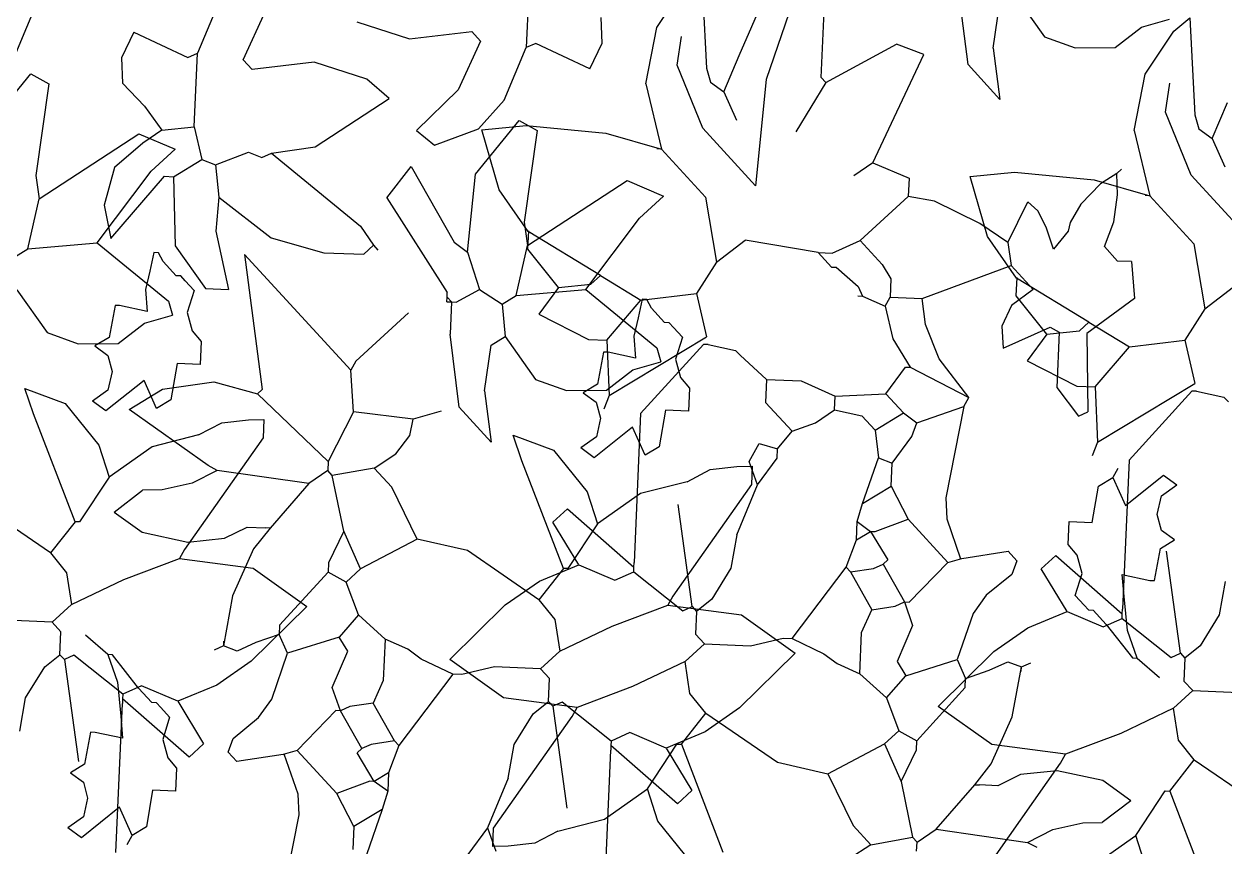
# Model space of a CAD drawing. Header units: inches. Extents: x 2013 to 15569, y -2551 to 2524.
# Drawn here: x 4665.9 to 4749, y 755.5 to 812.6 of the extents above; entities that cross this region are included whole.
import ezdxf

# ---------------------------------------------------------------- set-up
doc = ezdxf.new("R2010")
doc.units = ezdxf.units.IN
doc.header["$MEASUREMENT"] = 0
doc.layers.add('VERDE_siepe', color=96, linetype='Continuous')

msp = doc.modelspace()

# ---------------------------------------------------------------- linework, layer by layer
at = {"layer": 'VERDE_siepe'}
for p, q in [((4700.877, 816.015), (4700.655, 810.918)), ((4712.782, 816.224), (4713.128, 809.506)), ((4709.699, 812.314), (4711.672, 815.306)), ((4665.318, 810.515), (4666.842, 814.155)), ((4679.406, 814.167), (4677.882, 810.527)), ((4715.4, 810.365), (4717.174, 814.438)), ((4719.12, 814.087), (4717.253, 808.713)), ((4731.241, 809.762), (4730.597, 814.81)), ((4734.42, 814.643), (4736.525, 811.679)), ((4681.055, 810.07), (4682.599, 813.441)), ((4721.079, 808.84), (4721.301, 813.938)), ((4732.978, 810.876), (4733.437, 814.047)), ((4688.921, 812.706), (4692.56, 811.523)), ((4705.907, 811.234), (4705.83, 812.996)), ((4743.257, 812.343), (4745.197, 812.896)), ((4745.485, 812.069), (4746.595, 812.988)), ((4746.595, 812.988), (4746.941, 806.269)), ((4673.478, 811.997), (4672.63, 810.211)), ((4673.478, 811.997), (4677.232, 810.237)), ((4692.56, 811.523), (4696.873, 812.04)), ((4697.482, 811.375), (4696.873, 812.04)), ((4708.93, 808.413), (4709.699, 812.314)), ((4711.105, 809.696), (4711.396, 811.696)), ((4736.525, 811.679), (4738.661, 810.904)), ((4741.427, 810.93), (4743.257, 812.343)), ((4743.512, 809.077), (4745.485, 812.069)), ((4697.482, 811.375), (4695.938, 808.004)), ((4699.131, 807.279), (4700.655, 810.918)), ((4701.305, 811.208), (4700.655, 810.918)), ((4705.059, 809.448), (4701.305, 811.208)), ((4705.059, 809.448), (4705.907, 811.234)), ((4721.384, 808.508), (4726.288, 811.167)), ((4728.172, 810.446), (4726.288, 811.167)), ((4732.978, 810.876), (4733.438, 807.321)), ((4738.661, 810.904), (4741.427, 810.93)), ((4672.63, 810.211), (4672.707, 808.449)), ((4677.232, 810.237), (4677.882, 810.527)), ((4677.66, 805.43), (4677.882, 810.527)), ((4681.055, 810.07), (4681.664, 809.405)), ((4685.978, 809.922), (4681.664, 809.405)), ((4689.616, 808.739), (4685.978, 809.922)), ((4714.333, 807.858), (4715.4, 810.365)), ((4724.652, 802.939), (4728.172, 810.446)), ((4663.322, 805.401), (4666.356, 809.099)), ((4666.356, 809.099), (4667.602, 808.407)), ((4712.887, 805.332), (4711.105, 809.696)), ((4713.128, 809.506), (4713.405, 808.536)), ((4733.438, 807.321), (4731.241, 809.762)), ((4742.743, 805.176), (4743.512, 809.077)), ((4667.602, 808.407), (4666.688, 802.063)), ((4672.707, 808.449), (4674.212, 806.857)), ((4691.153, 807.396), (4689.616, 808.739)), ((4708.93, 808.413), (4710.011, 803.896)), ((4713.405, 808.536), (4714.333, 807.858)), ((4717.253, 808.713), (4716.523, 801.342)), ((4721.384, 808.508), (4719.319, 805.087)), ((4721.384, 808.508), (4721.079, 808.84)), ((4744.918, 806.459), (4745.209, 808.459)), ((4695.938, 808.004), (4693.063, 805.183)), ((4714.333, 807.858), (4715.205, 805.905)), ((4674.212, 806.857), (4675.416, 805.209)), ((4686.029, 804.057), (4691.153, 807.395)), ((4697.356, 805.304), (4699.131, 807.279)), ((4748.146, 804.621), (4749.213, 807.128)), ((4697.134, 802.164), (4700.169, 805.862)), ((4700.169, 805.862), (4701.415, 805.17)), ((4746.7, 802.095), (4744.918, 806.459)), ((4746.941, 806.269), (4747.218, 805.299)), ((4666.936, 800.455), (4673.836, 804.943)), ((4673.836, 804.943), (4676.343, 803.876)), ((4675.416, 805.209), (4674.1, 804.308)), ((4675.416, 805.209), (4677.66, 805.43)), ((4677.66, 805.43), (4678.2, 803.172)), ((4693.063, 805.183), (4694.295, 804.172)), ((4694.295, 804.172), (4697.356, 805.304)), ((4697.566, 805.22), (4700.65, 805.526)), ((4698.766, 801.064), (4697.566, 805.22)), ((4701.415, 805.17), (4700.5, 798.826)), ((4700.65, 805.526), (4706.155, 804.992)), ((4706.155, 804.992), (4710.011, 803.896)), ((4716.523, 801.342), (4712.887, 805.332)), ((4742.743, 805.176), (4743.824, 800.659)), ((4747.218, 805.299), (4748.146, 804.621)), ((4674.1, 804.308), (4672.145, 802.61)), ((4748.146, 804.621), (4749.018, 802.668)), ((4674.68, 802.353), (4676.343, 803.876)), ((4679.142, 802.811), (4681.414, 803.67)), ((4681.414, 803.67), (4682.356, 803.31)), ((4682.356, 803.31), (4683.007, 803.6)), ((4683.007, 803.6), (4686.029, 804.057)), ((4683.007, 803.6), (4689.171, 798.543)), ((4710.011, 803.896), (4709.691, 803.91)), ((4710.011, 803.896), (4713.058, 800.571)), ((4672.145, 802.61), (4671.417, 800.003)), ((4676.233, 801.98), (4678.2, 803.172)), ((4678.2, 803.172), (4679.142, 802.811)), ((4679.142, 802.811), (4679.363, 800.567)), ((4690.998, 800.516), (4692.688, 802.678)), ((4692.688, 802.678), (4695.652, 797.441)), ((4724.652, 802.939), (4723.337, 802.039)), ((4724.652, 802.939), (4727.16, 801.872)), ((4741.539, 802.203), (4741.871, 802.507)), ((4666.688, 802.063), (4666.936, 800.455)), ((4670.953, 797.407), (4674.68, 802.353)), ((4671.897, 797.701), (4675.596, 802.008)), ((4675.596, 802.008), (4676.233, 801.98)), ((4676.233, 801.98), (4676.343, 797.187)), ((4696.58, 796.762), (4697.134, 802.164)), ((4700.749, 797.218), (4707.648, 801.706)), ((4707.648, 801.706), (4710.156, 800.639)), ((4727.16, 801.872), (4727.104, 800.598)), ((4731.378, 801.983), (4734.463, 802.289)), ((4732.579, 797.827), (4731.378, 801.983)), ((4734.463, 802.289), (4739.968, 801.756)), ((4739.968, 801.756), (4743.824, 800.659)), ((4741.539, 802.203), (4740.4, 801.477)), ((4741.596, 800.721), (4741.539, 802.203)), ((4750.336, 798.105), (4746.7, 802.095)), ((4700.791, 798.19), (4698.766, 801.064)), ((4740.4, 801.477), (4739.049, 800.07)), ((4666.146, 796.979), (4666.936, 800.455)), ((4671.417, 800.003), (4671.897, 797.701)), ((4679.363, 800.567), (4679.17, 798.199)), ((4679.363, 800.567), (4682.989, 797.739)), ((4690.998, 800.516), (4695.18, 793.95)), ((4708.493, 799.116), (4710.156, 800.639)), ((4713.058, 800.571), (4713.819, 796.069)), ((4723.779, 797.55), (4727.104, 800.598)), ((4728.923, 800.277), (4727.104, 800.598)), ((4732.05, 798.733), (4728.923, 800.277)), ((4733.988, 797.425), (4735.387, 800.237)), ((4736.081, 799.613), (4735.387, 800.237)), ((4739.049, 800.07), (4738.318, 798.812)), ((4741.33, 798.856), (4741.596, 800.721)), ((4743.824, 800.659), (4743.504, 800.673)), ((4743.824, 800.659), (4746.87, 797.334)), ((4704.766, 794.17), (4708.493, 799.116)), ((4736.645, 798.474), (4736.081, 799.613)), ((4689.171, 798.543), (4690.072, 797.228)), ((4700.5, 798.826), (4700.749, 797.218)), ((4733.988, 797.425), (4732.05, 798.733)), ((4737.16, 796.967), (4736.645, 798.474)), ((4738.318, 798.812), (4738.172, 798.2)), ((4740.679, 797.133), (4741.33, 798.856)), ((4679.17, 798.199), (4680.041, 794.153)), ((4682.989, 797.739), (4686.63, 796.701)), ((4695.652, 797.441), (4696.58, 796.762)), ((4700.77, 796.958), (4700.825, 798.232)), ((4705.799, 795.142), (4700.791, 798.19)), ((4713.819, 796.069), (4715.8, 797.579)), ((4720.87, 796.719), (4715.8, 797.579)), ((4721.825, 796.678), (4723.779, 797.55)), ((4723.779, 797.55), (4725.303, 795.888)), ((4734.604, 794.953), (4732.579, 797.827)), ((4733.988, 797.425), (4734.237, 795.817)), ((4738.172, 798.2), (4737.16, 796.967)), ((4665.163, 796.383), (4666.146, 796.979)), ((4666.146, 796.979), (4670.953, 797.407)), ((4670.953, 797.407), (4675.885, 793.362)), ((4674.869, 796.726), (4674.586, 795.431)), ((4675.188, 796.713), (4674.869, 796.726)), ((4675.507, 796.111), (4675.188, 796.713)), ((4676.343, 797.187), (4678.449, 794.223)), ((4681.142, 796.595), (4682.376, 787.239)), ((4688.499, 788.568), (4681.142, 796.595)), ((4686.63, 796.701), (4689.406, 796.618)), ((4689.406, 796.618), (4690.072, 797.228)), ((4690.072, 797.228), (4690.376, 796.895)), ((4696.58, 796.762), (4697.425, 794.171)), ((4699.959, 793.742), (4700.749, 797.218)), ((4702.889, 794.311), (4700.77, 796.958)), ((4720.87, 796.719), (4721.784, 795.722)), ((4720.87, 796.719), (4721.825, 796.678)), ((4741.593, 796.135), (4740.679, 797.133)), ((4746.87, 797.334), (4747.632, 792.832)), ((4676.421, 795.114), (4675.507, 796.111)), ((4713.819, 796.069), (4712.448, 793.895)), ((4725.303, 795.888), (4725.899, 794.905)), ((4728.073, 793.532), (4734.237, 795.817)), ((4734.237, 795.817), (4735.761, 794.155)), ((4742.549, 796.094), (4741.593, 796.135)), ((4742.549, 796.094), (4742.756, 793.531)), ((4674.586, 795.431), (4674.281, 794.166)), ((4676.74, 795.1), (4676.421, 795.114)), ((4677.044, 794.767), (4676.74, 795.1)), ((4705.133, 794.532), (4705.799, 795.142)), ((4705.799, 795.142), (4708.596, 793.424)), ((4721.784, 795.722), (4722.103, 795.708)), ((4722.103, 795.708), (4723.64, 794.364)), ((4734.582, 793.721), (4734.638, 794.995)), ((4739.611, 791.905), (4734.604, 794.953)), ((4665.385, 794.139), (4667.489, 791.175)), ((4674.281, 794.166), (4674.399, 792.648)), ((4677.044, 794.767), (4677.654, 794.102)), ((4677.654, 794.102), (4677.182, 792.567)), ((4678.449, 794.223), (4680.041, 794.153)), ((4695.79, 793.285), (4697.425, 794.171)), ((4697.425, 794.171), (4698.975, 793.146)), ((4699.959, 793.742), (4704.766, 794.17)), ((4702.889, 794.311), (4701.531, 792.455)), ((4702.889, 794.311), (4705.133, 794.532)), ((4704.766, 794.17), (4709.697, 790.125)), ((4723.64, 794.364), (4723.931, 793.713)), ((4725.899, 794.905), (4725.843, 793.629)), ((4735.761, 794.155), (4734.26, 793.067)), ((4747.632, 792.832), (4749.613, 794.342)), ((4675.885, 793.362), (4676.161, 792.392)), ((4695.152, 793.313), (4695.166, 793.631)), ((4695.152, 793.313), (4695.471, 793.299)), ((4695.166, 793.631), (4695.18, 793.95)), ((4695.166, 793.631), (4695.471, 793.299)), ((4695.471, 793.299), (4695.374, 791.069)), ((4695.471, 793.299), (4695.79, 793.285)), ((4698.975, 793.146), (4699.959, 793.742)), ((4706.241, 790.654), (4708.596, 793.424)), ((4708.682, 793.489), (4708.398, 792.194)), ((4708.596, 793.424), (4712.448, 793.895)), ((4709.001, 793.476), (4708.682, 793.489)), ((4709.32, 792.874), (4709.001, 793.476)), ((4712.448, 793.895), (4713.127, 790.895)), ((4723.612, 793.727), (4723.931, 793.713)), ((4723.931, 793.713), (4725.496, 793.007)), ((4725.496, 793.007), (4725.843, 793.629)), ((4725.843, 793.629), (4728.073, 793.532)), ((4728.305, 791.743), (4728.073, 793.532)), ((4736.702, 791.074), (4734.582, 793.721)), ((4742.756, 793.531), (4739.459, 791.121)), ((4672.182, 793.063), (4671.766, 790.847)), ((4672.501, 793.049), (4672.182, 793.063)), ((4674.399, 792.648), (4672.501, 793.049)), ((4677.182, 792.567), (4677.527, 791.298)), ((4692.502, 792.544), (4688.845, 789.191)), ((4698.975, 793.146), (4699.197, 790.902)), ((4701.531, 792.455), (4704.966, 790.709)), ((4710.234, 791.877), (4709.32, 792.874)), ((4725.496, 793.007), (4726.036, 790.748)), ((4734.26, 793.067), (4733.583, 791.63)), ((4747.632, 792.832), (4746.26, 790.658)), ((4672.391, 790.426), (4674.222, 791.839)), ((4674.222, 791.839), (4676.161, 792.392)), ((4708.398, 792.194), (4708.094, 790.929)), ((4710.552, 791.863), (4710.234, 791.877)), ((4710.857, 791.53), (4710.552, 791.863)), ((4729.245, 789.357), (4728.305, 791.743)), ((4733.583, 791.63), (4733.669, 790.096)), ((4738.946, 791.295), (4739.611, 791.905)), ((4739.611, 791.905), (4742.409, 790.187)), ((4667.489, 791.175), (4669.626, 790.4)), ((4671.766, 790.847), (4670.782, 790.251)), ((4677.527, 791.298), (4678.138, 790.569)), ((4696.018, 786.021), (4695.374, 791.069)), ((4698.214, 790.307), (4699.197, 790.902)), ((4699.197, 790.902), (4701.302, 787.938)), ((4706.393, 786.816), (4713.127, 790.895)), ((4708.094, 790.929), (4708.211, 789.411)), ((4710.857, 791.53), (4711.467, 790.865)), ((4711.467, 790.865), (4710.995, 789.33)), ((4733.669, 790.096), (4736.924, 791.551)), ((4736.702, 791.074), (4735.344, 789.218)), ((4736.702, 791.074), (4738.946, 791.295)), ((4736.924, 791.551), (4737.548, 791.204)), ((4737.548, 791.204), (4737.381, 787.381)), ((4739.459, 791.121), (4739.541, 785.691)), ((4669.626, 790.4), (4672.391, 790.426)), ((4670.782, 790.251), (4671.682, 789.589)), ((4678.138, 790.569), (4678.069, 788.976)), ((4697.756, 787.135), (4698.214, 790.307)), ((4704.966, 790.709), (4706.241, 790.654)), ((4706.241, 790.654), (4706.393, 786.816)), ((4712.931, 790.362), (4708.573, 785.572)), ((4709.697, 790.125), (4709.974, 789.155)), ((4713.251, 790.348), (4712.931, 790.362)), ((4713.251, 790.348), (4715.148, 789.946)), ((4715.148, 789.946), (4715.453, 789.614)), ((4726.036, 790.748), (4727.227, 788.781)), ((4740.053, 787.417), (4742.409, 790.187)), ((4742.409, 790.187), (4746.26, 790.658)), ((4746.26, 790.658), (4746.939, 787.658)), ((4671.682, 789.589), (4671.977, 788.486)), ((4688.845, 789.191), (4688.499, 788.568)), ((4705.994, 789.826), (4705.579, 787.61)), ((4706.314, 789.812), (4705.994, 789.826)), ((4708.211, 789.411), (4706.314, 789.812)), ((4708.035, 788.602), (4709.974, 789.155)), ((4710.995, 789.33), (4711.339, 788.061)), ((4715.453, 789.614), (4717.295, 787.937)), ((4731.286, 786.689), (4729.245, 789.357)), ((4735.344, 789.218), (4738.779, 787.472)), ((4671.977, 788.486), (4671.692, 787.189)), ((4676.476, 789.046), (4676.046, 786.511)), ((4678.069, 788.976), (4676.476, 789.046)), ((4688.692, 785.686), (4688.499, 788.568)), ((4706.204, 787.189), (4708.035, 788.602)), ((4725.551, 786.939), (4726.909, 788.795)), ((4726.909, 788.795), (4727.227, 788.781)), ((4727.227, 788.781), (4731.286, 786.689)), ((4674.19, 787.869), (4671.544, 785.75)), ((4675.063, 785.915), (4674.19, 787.869)), ((4675.46, 787.268), (4679.024, 787.767)), ((4679.024, 787.767), (4682.043, 786.934)), ((4701.302, 787.938), (4703.439, 787.163)), ((4705.579, 787.61), (4704.595, 787.015)), ((4711.339, 788.061), (4711.951, 787.333)), ((4717.295, 787.937), (4717.225, 786.344)), ((4717.295, 787.937), (4719.689, 787.838)), ((4719.689, 787.838), (4722.032, 786.773)), ((4738.779, 787.472), (4740.053, 787.417)), ((4740.206, 783.579), (4746.939, 787.658)), ((4666.543, 785.542), (4665.927, 787.299)), ((4665.927, 787.299), (4668.723, 786.277)), ((4671.692, 787.189), (4670.616, 786.428)), ((4673.169, 785.86), (4675.46, 787.268)), ((4682.376, 787.239), (4682.043, 786.934)), ((4686.947, 782.252), (4682.043, 786.934)), ((4697.756, 787.135), (4698.215, 783.58)), ((4703.439, 787.163), (4706.204, 787.189)), ((4704.595, 787.015), (4705.495, 786.352)), ((4706.393, 786.816), (4706.032, 785.874)), ((4711.951, 787.333), (4711.882, 785.739)), ((4721.991, 785.817), (4722.032, 786.773)), ((4722.032, 786.773), (4725.551, 786.939)), ((4725.551, 786.939), (4726.77, 785.609)), ((4730.939, 786.066), (4731.286, 786.689)), ((4737.381, 787.381), (4738.891, 785.399)), ((4740.053, 787.417), (4740.206, 783.579)), ((4746.744, 787.125), (4742.386, 782.335)), ((4747.063, 787.111), (4746.744, 787.125)), ((4747.063, 787.111), (4748.961, 786.709)), ((4748.961, 786.709), (4749.266, 786.377)), ((4668.723, 786.277), (4671.054, 783.39)), ((4671.544, 785.75), (4670.616, 786.428)), ((4678.635, 781.975), (4673.169, 785.86)), ((4676.046, 786.511), (4675.063, 785.915)), ((4698.215, 783.58), (4696.018, 786.021)), ((4705.495, 786.352), (4705.79, 785.249)), ((4710.289, 785.809), (4709.859, 783.274)), ((4711.882, 785.739), (4710.289, 785.809)), ((4717.225, 786.344), (4719.054, 784.349)), ((4720.675, 784.917), (4721.991, 785.817)), ((4721.991, 785.817), (4723.888, 785.416)), ((4727.698, 784.93), (4730.939, 786.066)), ((4730.939, 786.066), (4729.705, 779.735)), ((4669.409, 778.076), (4666.543, 785.542)), ((4679.567, 784.925), (4681.419, 785.137)), ((4681.419, 785.137), (4682.486, 785.166)), ((4682.486, 785.166), (4682.431, 783.891)), ((4688.692, 785.686), (4686.947, 782.252)), ((4692.82, 785.187), (4688.692, 785.686)), ((4692.599, 784.06), (4692.82, 785.187)), ((4694.76, 785.742), (4692.82, 785.187)), ((4705.79, 785.249), (4705.505, 783.953)), ((4708.573, 785.572), (4708.123, 775.249)), ((4723.888, 785.416), (4724.803, 784.418)), ((4724.803, 784.418), (4726.77, 785.609)), ((4726.77, 785.609), (4727.698, 784.93)), ((4738.891, 785.399), (4739.541, 785.691)), ((4677.971, 784.086), (4679.567, 784.925)), ((4708.003, 784.632), (4705.357, 782.513)), ((4708.876, 782.678), (4708.003, 784.632)), ((4718.042, 783.117), (4719.054, 784.349)), ((4719.054, 784.349), (4720.675, 784.917)), ((4724.803, 784.418), (4725.038, 782.493)), ((4727.338, 783.988), (4727.698, 784.93)), ((4671.054, 783.39), (4671.778, 781.164)), ((4677.971, 784.086), (4674.743, 783.269)), ((4682.431, 783.891), (4676.986, 776.149)), ((4691.622, 782.783), (4692.599, 784.06)), ((4700.356, 782.305), (4699.74, 784.062)), ((4699.74, 784.062), (4702.536, 783.04)), ((4705.505, 783.953), (4704.429, 783.191)), ((4716.089, 782.244), (4716.782, 783.49)), ((4716.782, 783.49), (4718.042, 783.117)), ((4725.979, 782.132), (4727.338, 783.988)), ((4740.206, 783.579), (4739.845, 782.637)), ((4674.743, 783.269), (4671.778, 781.164)), ((4690.118, 781.794), (4691.622, 782.783)), ((4702.536, 783.04), (4704.867, 780.154)), ((4705.357, 782.513), (4704.429, 783.191)), ((4709.859, 783.274), (4708.876, 782.678)), ((4716.657, 780.623), (4718.015, 782.479)), ((4718.015, 782.479), (4718.042, 783.117)), ((4723.943, 779.348), (4725.038, 782.493)), ((4725.038, 782.493), (4725.979, 782.132)), ((4679.258, 781.629), (4677.518, 780.743)), ((4679.258, 781.629), (4678.635, 781.975)), ((4685.602, 780.714), (4679.258, 781.629)), ((4686.947, 782.252), (4686.919, 781.614)), ((4690.118, 781.794), (4687.223, 781.282)), ((4691.337, 780.464), (4690.118, 781.794)), ((4703.222, 774.839), (4700.356, 782.305)), ((4711.784, 780.849), (4713.38, 781.688)), ((4713.38, 781.688), (4715.232, 781.9)), ((4715.232, 781.9), (4716.299, 781.929)), ((4716.657, 780.623), (4716.089, 782.244)), ((4716.299, 781.929), (4716.243, 780.654)), ((4725.91, 780.539), (4725.979, 782.132)), ((4741.606, 781.77), (4741.259, 781.147)), ((4742.386, 782.335), (4741.936, 772.012)), ((4671.778, 781.164), (4669.728, 778.062)), ((4686.919, 781.614), (4685.602, 780.714)), ((4687.223, 781.282), (4686.919, 781.614)), ((4688.012, 777.417), (4687.223, 781.282)), ((4711.784, 780.849), (4708.556, 780.032)), ((4740.275, 780.551), (4741.259, 781.147)), ((4741.259, 781.147), (4742.131, 779.193)), ((4742.131, 779.193), (4744.777, 781.312)), ((4744.777, 781.312), (4745.706, 780.634)), ((4672.11, 778.748), (4674.091, 780.258)), ((4675.441, 780.289), (4674.091, 780.258)), ((4677.518, 780.743), (4675.441, 780.289)), ((4685.602, 780.714), (4682.915, 777.639)), ((4693.096, 776.876), (4691.337, 780.464)), ((4704.867, 780.154), (4705.591, 777.927)), ((4708.556, 780.032), (4705.591, 777.927)), ((4716.243, 780.654), (4710.799, 772.912)), ((4715.229, 777.175), (4716.657, 780.623)), ((4723.943, 779.348), (4725.91, 780.539)), ((4725.91, 780.539), (4727.088, 778.253)), ((4739.846, 778.017), (4740.275, 780.551)), ((4744.629, 779.873), (4745.706, 780.634)), ((4667.719, 775.914), (4662.76, 779.323)), ((4712.14, 772.201), (4711.171, 779.267)), ((4723.569, 778.088), (4723.943, 779.348)), ((4729.705, 779.735), (4729.764, 778.285)), ((4744.344, 778.576), (4744.629, 779.873)), ((4672.11, 778.748), (4674.056, 777.35)), ((4702.499, 778.049), (4703.497, 778.963)), ((4703.497, 778.963), (4708.109, 774.931)), ((4744.639, 777.473), (4744.344, 778.576)), ((4669.409, 778.076), (4667.719, 775.914)), ((4669.728, 778.062), (4669.409, 778.076)), ((4679.751, 776.938), (4681.322, 777.709)), ((4681.322, 777.709), (4682.596, 777.653)), ((4682.915, 777.639), (4681.776, 776.195)), ((4682.915, 777.639), (4682.596, 777.653)), ((4704.286, 775.098), (4702.499, 778.049)), ((4705.591, 777.927), (4703.54, 774.825)), ((4723.513, 776.813), (4723.569, 778.088)), ((4723.569, 778.088), (4724.497, 777.408)), ((4724.815, 777.394), (4727.088, 778.253)), ((4727.088, 778.253), (4729.83, 775.261)), ((4729.764, 778.285), (4730.729, 775.516)), ((4738.183, 776.493), (4738.252, 778.086)), ((4738.252, 778.086), (4739.846, 778.017)), ((4745.539, 776.811), (4744.639, 777.473)), ((4674.056, 777.35), (4677.226, 776.666)), ((4677.226, 776.666), (4679.751, 776.938)), ((4688.012, 777.417), (4686.959, 775.228)), ((4689.175, 774.812), (4688.012, 777.417)), ((4693.096, 776.876), (4689.175, 774.812)), ((4696.573, 776.086), (4693.096, 776.876)), ((4715.229, 777.175), (4714.823, 774.858)), ((4722.792, 774.93), (4723.513, 776.813)), ((4723.513, 776.813), (4724.497, 777.408)), ((4724.497, 777.408), (4724.815, 777.394)), ((4724.497, 777.408), (4725.688, 775.441)), ((4744.555, 776.215), (4745.539, 776.811)), ((4667.719, 775.914), (4668.826, 774.546)), ((4676.986, 776.149), (4676.64, 775.525)), ((4681.776, 776.195), (4680.319, 772.932)), ((4701.532, 772.677), (4696.573, 776.086)), ((4730.8, 775.538), (4734.013, 776.036)), ((4734.013, 776.036), (4734.623, 775.371)), ((4738.795, 775.765), (4738.183, 776.493)), ((4744.14, 773.999), (4744.555, 776.215)), ((4745.952, 768.964), (4744.984, 776.03)), ((4672.798, 774.08), (4676.64, 775.525)), ((4676.64, 775.525), (4681.739, 774.863)), ((4686.959, 775.228), (4686.932, 774.591)), ((4701.578, 773.97), (4704.286, 775.098)), ((4704.286, 775.098), (4706.793, 774.031)), ((4708.109, 774.931), (4708.123, 775.249)), ((4724.704, 774.846), (4725.356, 775.137)), ((4725.688, 775.441), (4725.356, 775.137)), ((4725.356, 775.137), (4726.838, 772.518)), ((4727.156, 772.504), (4729.83, 775.261)), ((4729.83, 775.261), (4730.8, 775.538)), ((4734.623, 775.371), (4734.262, 774.429)), ((4736.312, 774.812), (4737.31, 775.726)), ((4737.31, 775.726), (4741.922, 771.694)), ((4739.139, 774.495), (4738.795, 775.765)), ((4668.826, 774.546), (4669.159, 772.341)), ((4681.739, 774.863), (4685.463, 772.208)), ((4686.932, 774.591), (4683.579, 770.907)), ((4688.178, 773.898), (4686.932, 774.591)), ((4689.175, 774.812), (4688.178, 773.898)), ((4703.222, 774.839), (4701.532, 772.677)), ((4703.54, 774.825), (4703.222, 774.839)), ((4706.793, 774.031), (4708.095, 774.613)), ((4708.095, 774.613), (4708.109, 774.931)), ((4708.095, 774.613), (4711.489, 771.911)), ((4714.823, 774.858), (4713.501, 772.717)), ((4719.066, 769.984), (4722.792, 774.93)), ((4722.792, 774.93), (4723.098, 774.596)), ((4723.098, 774.596), (4724.704, 774.846)), ((4723.098, 774.596), (4724.579, 771.979)), ((4734.262, 774.429), (4732.504, 772.985)), ((4738.099, 771.861), (4736.312, 774.812)), ((4738.668, 772.96), (4739.139, 774.495)), ((4741.923, 774.414), (4743.82, 774.013)), ((4742.04, 772.897), (4741.923, 774.414)), ((4669.159, 772.341), (4672.798, 774.08)), ((4689.036, 771.627), (4688.178, 773.898)), ((4699.202, 772.314), (4701.578, 773.97)), ((4743.82, 774.013), (4744.14, 773.999)), ((4749.042, 773.938), (4748.636, 771.621)), ((4680.319, 772.932), (4679.686, 769.48)), ((4701.532, 772.677), (4702.639, 771.309)), ((4710.799, 772.912), (4710.453, 772.288)), ((4713.501, 772.717), (4712.445, 771.869)), ((4726.186, 772.228), (4726.838, 772.518)), ((4726.838, 772.518), (4727.156, 772.504)), ((4726.838, 772.518), (4727.405, 770.898)), ((4732.504, 772.985), (4731.591, 771.716)), ((4739.277, 772.296), (4738.668, 772.96)), ((4742.28, 770.541), (4742.04, 772.897)), ((4669.159, 772.341), (4667.83, 771.121)), ((4685.463, 772.208), (4681.612, 768.418)), ((4695.351, 768.524), (4699.202, 772.314)), ((4706.611, 770.843), (4710.453, 772.288)), ((4710.453, 772.288), (4715.552, 771.626)), ((4711.489, 771.911), (4712.14, 772.201)), ((4712.14, 772.201), (4712.445, 771.869)), ((4712.445, 771.869), (4712.375, 770.276)), ((4723.873, 770.413), (4724.579, 771.979)), ((4724.579, 771.979), (4726.186, 772.228)), ((4731.591, 771.716), (4730.494, 768.528)), ((4735.391, 770.733), (4738.099, 771.861)), ((4738.099, 771.861), (4740.606, 770.794)), ((4739.277, 772.296), (4739.582, 771.962)), ((4739.582, 771.962), (4739.9, 771.949)), ((4739.9, 771.949), (4740.814, 770.951)), ((4741.908, 771.376), (4741.922, 771.694)), ((4741.922, 771.694), (4741.936, 772.012)), ((4667.83, 771.121), (4664.643, 771.26)), ((4668.438, 770.457), (4667.83, 771.121)), ((4683.579, 770.907), (4683.551, 770.269)), ((4689.036, 771.627), (4687.693, 770.089)), ((4690.879, 769.95), (4689.036, 771.627)), ((4702.639, 771.309), (4702.972, 769.104)), ((4702.972, 769.104), (4706.611, 770.843)), ((4715.552, 771.626), (4719.275, 768.971)), ((4727.405, 770.898), (4726.338, 768.39)), ((4740.606, 770.794), (4741.908, 771.376)), ((4740.814, 770.951), (4742.628, 768.638)), ((4741.908, 771.376), (4745.302, 768.674)), ((4748.636, 771.621), (4747.314, 769.48)), ((4668.369, 768.864), (4668.438, 770.457)), ((4671.679, 768.872), (4670.142, 770.215)), ((4683.551, 770.269), (4681.93, 769.701)), ((4684.132, 768.968), (4683.551, 770.269)), ((4687.693, 770.089), (4684.132, 768.968)), ((4688.289, 769.105), (4687.693, 770.089)), ((4712.375, 770.276), (4712.984, 769.611)), ((4716.171, 769.472), (4718.429, 770.012)), ((4718.429, 770.012), (4719.066, 769.984)), ((4719.066, 769.984), (4721.254, 768.931)), ((4723.748, 767.546), (4723.873, 770.413)), ((4733.015, 769.077), (4735.391, 770.733)), ((4742.948, 768.624), (4742.28, 770.541)), ((4679.686, 769.48), (4679.035, 769.19)), ((4679.7, 769.799), (4679.686, 769.48)), ((4680.628, 769.12), (4679.686, 769.48)), ((4681.93, 769.701), (4680.628, 769.12)), ((4690.879, 769.95), (4690.754, 767.082)), ((4692.444, 769.243), (4690.879, 769.95)), ((4693.372, 768.565), (4692.444, 769.243)), ((4711.655, 768.392), (4712.984, 769.611)), ((4712.984, 769.611), (4716.171, 769.472)), ((4747.314, 769.48), (4746.258, 768.632)), ((4667.313, 768.016), (4668.369, 768.864)), ((4668.674, 768.531), (4668.369, 768.864)), ((4669.325, 768.822), (4668.674, 768.531)), ((4668.674, 768.531), (4669.643, 761.466)), ((4672.719, 766.12), (4669.325, 768.822)), ((4671.998, 768.858), (4671.679, 768.872)), ((4671.679, 768.872), (4672.346, 766.954)), ((4673.813, 766.545), (4671.998, 768.858)), ((4681.612, 768.418), (4679.236, 766.763)), ((4683.035, 765.779), (4684.132, 768.968)), ((4687.222, 766.598), (4688.289, 769.105)), ((4695.561, 767.512), (4693.372, 768.565)), ((4699.075, 765.87), (4695.351, 768.524)), ((4702.972, 769.104), (4701.642, 767.884)), ((4711.655, 768.392), (4708.016, 766.653)), ((4711.988, 766.187), (4711.655, 768.392)), ((4719.275, 768.971), (4715.425, 765.181)), ((4721.254, 768.931), (4722.182, 768.253)), ((4726.338, 768.39), (4726.934, 767.407)), ((4726.934, 767.407), (4730.494, 768.528)), ((4729.164, 765.287), (4733.015, 769.077)), ((4730.494, 768.528), (4731.075, 767.226)), ((4732.696, 767.794), (4733.998, 768.375)), ((4733.998, 768.375), (4734.94, 768.015)), ((4742.628, 768.638), (4742.948, 768.624)), ((4742.948, 768.624), (4744.485, 767.28)), ((4745.302, 768.674), (4745.952, 768.964)), ((4745.952, 768.964), (4746.258, 768.632)), ((4746.258, 768.632), (4746.188, 767.039)), ((4665.991, 765.875), (4667.313, 768.016)), ((4695.561, 767.512), (4691.834, 762.566)), ((4696.198, 767.484), (4695.561, 767.512)), ((4698.456, 768.023), (4696.198, 767.484)), ((4701.642, 767.884), (4698.456, 768.023)), ((4702.251, 767.22), (4701.642, 767.884)), ((4722.182, 768.253), (4723.748, 767.546)), ((4723.748, 767.546), (4725.59, 765.869)), ((4731.075, 767.226), (4732.696, 767.794)), ((4734.307, 764.563), (4734.94, 768.015)), ((4734.926, 767.697), (4734.94, 768.015)), ((4734.94, 768.015), (4735.592, 768.306)), ((4672.346, 766.954), (4672.587, 764.599)), ((4674.02, 766.702), (4672.719, 766.12)), ((4676.528, 765.635), (4674.02, 766.702)), ((4679.236, 766.763), (4676.528, 765.635)), ((4690.754, 767.082), (4690.048, 765.517)), ((4702.182, 765.627), (4702.251, 767.22)), ((4708.016, 766.653), (4704.173, 765.207)), ((4725.59, 765.869), (4726.934, 767.407)), ((4731.048, 766.589), (4731.075, 767.226)), ((4746.188, 767.039), (4746.797, 766.374)), ((4665.585, 763.558), (4665.991, 765.875)), ((4672.719, 766.12), (4672.705, 765.802)), ((4674.727, 765.547), (4673.813, 766.545)), ((4687.789, 764.978), (4687.222, 766.598)), ((4704.173, 765.207), (4699.075, 765.87)), ((4713.095, 764.818), (4711.988, 766.187)), ((4725.59, 765.869), (4726.449, 763.597)), ((4727.695, 762.904), (4731.048, 766.589)), ((4745.467, 765.155), (4746.797, 766.374)), ((4746.797, 766.374), (4749.984, 766.235)), ((4672.241, 755.161), (4672.691, 765.483)), ((4672.705, 765.802), (4672.691, 765.483)), ((4677.317, 761.77), (4672.705, 765.802)), ((4675.045, 765.533), (4674.727, 765.547)), ((4675.349, 765.2), (4675.045, 765.533)), ((4675.349, 765.2), (4675.959, 764.536)), ((4676.528, 765.635), (4678.315, 762.684)), ((4682.123, 764.51), (4683.035, 765.779)), ((4687.471, 764.991), (4684.796, 762.235)), ((4687.789, 764.978), (4687.471, 764.991)), ((4688.44, 765.268), (4687.789, 764.978)), ((4690.048, 765.517), (4688.44, 765.268)), ((4691.529, 762.899), (4690.048, 765.517)), ((4701.126, 764.779), (4702.182, 765.627)), ((4702.487, 765.294), (4702.182, 765.627)), ((4703.138, 765.585), (4702.487, 765.294)), ((4702.487, 765.294), (4703.456, 758.229)), ((4706.531, 762.883), (4703.138, 765.585)), ((4703.827, 764.584), (4704.173, 765.207)), ((4715.425, 765.181), (4713.049, 763.526)), ((4732.888, 762.633), (4729.164, 765.287)), ((4745.467, 765.155), (4741.828, 763.416)), ((4745.801, 762.95), (4745.467, 765.155)), ((4672.587, 764.599), (4672.704, 763.081)), ((4675.959, 764.536), (4675.487, 763)), ((4680.364, 763.066), (4682.123, 764.51)), ((4689.271, 762.359), (4687.789, 764.978)), ((4698.383, 756.842), (4703.827, 764.584)), ((4699.804, 762.638), (4701.126, 764.779)), ((4711.404, 762.657), (4713.095, 764.818)), ((4713.095, 764.818), (4718.054, 761.409)), ((4732.851, 761.3), (4734.307, 764.563)), ((4670.487, 763.497), (4670.071, 761.281)), ((4670.806, 763.483), (4670.487, 763.497)), ((4672.704, 763.081), (4670.806, 763.483)), ((4707.833, 763.465), (4706.531, 762.883)), ((4710.341, 762.398), (4707.833, 763.465)), ((4713.049, 763.526), (4710.341, 762.398)), ((4725.451, 762.683), (4726.449, 763.597)), ((4726.449, 763.597), (4727.695, 762.904)), ((4741.828, 763.416), (4737.986, 761.97)), ((4675.487, 763), (4675.832, 761.731)), ((4678.315, 762.684), (4677.317, 761.77)), ((4680.003, 762.124), (4680.364, 763.066)), ((4689.923, 762.649), (4689.271, 762.359)), ((4691.529, 762.899), (4689.923, 762.649)), ((4691.834, 762.566), (4691.113, 760.682)), ((4691.834, 762.566), (4691.529, 762.899)), ((4699.397, 760.321), (4699.804, 762.638)), ((4706.518, 762.565), (4706.504, 762.246)), ((4706.531, 762.883), (4706.518, 762.565)), ((4711.13, 758.533), (4706.518, 762.565)), ((4709.036, 759.568), (4711.086, 762.671)), ((4711.086, 762.671), (4711.404, 762.657)), ((4711.404, 762.657), (4714.271, 755.191)), ((4721.531, 760.62), (4725.451, 762.683)), ((4725.451, 762.683), (4726.614, 760.079)), ((4727.667, 762.268), (4727.695, 762.904)), ((4737.986, 761.97), (4732.888, 762.633)), ((4746.908, 761.581), (4745.801, 762.95)), ((4675.832, 761.731), (4676.444, 761.003)), ((4680.613, 761.46), (4680.003, 762.124)), ((4683.827, 761.958), (4680.613, 761.46)), ((4684.796, 762.235), (4683.827, 761.958)), ((4684.863, 759.211), (4683.898, 761.979)), ((4687.539, 759.243), (4684.796, 762.235)), ((4688.939, 762.055), (4689.271, 762.359)), ((4690.13, 760.087), (4688.939, 762.055)), ((4706.054, 751.924), (4706.504, 762.246)), ((4710.341, 762.398), (4712.127, 759.447)), ((4726.614, 760.079), (4727.667, 762.268)), ((4737.64, 761.347), (4737.986, 761.97)), ((4670.071, 761.281), (4669.088, 760.685)), ((4676.444, 761.003), (4676.374, 759.41)), ((4718.054, 761.409), (4721.531, 760.62)), ((4731.712, 759.856), (4732.851, 761.3)), ((4732.196, 753.605), (4737.64, 761.347)), ((4745.217, 759.42), (4746.908, 761.581)), ((4746.908, 761.581), (4751.866, 758.172)), ((4669.088, 760.685), (4669.988, 760.023)), ((4669.988, 760.023), (4670.282, 758.919)), ((4689.811, 760.101), (4687.539, 759.243)), ((4690.13, 760.087), (4689.811, 760.101)), ((4691.113, 760.682), (4690.13, 760.087)), ((4691.058, 759.408), (4690.13, 760.087)), ((4691.113, 760.682), (4691.058, 759.408)), ((4699.397, 760.321), (4697.97, 756.873)), ((4721.531, 760.62), (4723.29, 757.032)), ((4726.614, 760.079), (4727.403, 756.214)), ((4734.875, 760.558), (4733.305, 759.787)), ((4737.401, 760.829), (4734.875, 760.558)), ((4740.57, 760.146), (4737.401, 760.829)), ((4742.517, 758.747), (4740.57, 760.146)), ((4674.781, 759.479), (4674.352, 756.945)), ((4676.374, 759.41), (4674.781, 759.479)), ((4684.921, 757.76), (4684.863, 759.211)), ((4688.717, 756.956), (4687.539, 759.243)), ((4691.058, 759.408), (4690.684, 758.148)), ((4706.071, 757.464), (4709.036, 759.568)), ((4709.759, 757.342), (4709.036, 759.568)), ((4712.127, 759.447), (4711.13, 758.533)), ((4729.025, 756.782), (4731.712, 759.856)), ((4731.712, 759.856), (4732.031, 759.842)), ((4733.305, 759.787), (4732.031, 759.842)), ((4742.848, 756.331), (4744.899, 759.434)), ((4744.899, 759.434), (4745.217, 759.42)), ((4745.217, 759.42), (4748.084, 751.954)), ((4670.282, 758.919), (4669.997, 757.623)), ((4742.517, 758.747), (4740.536, 757.237)), ((4669.997, 757.623), (4668.921, 756.862)), ((4672.496, 758.302), (4669.849, 756.183)), ((4673.368, 756.349), (4672.496, 758.302)), ((4683.688, 751.43), (4684.921, 757.76)), ((4690.684, 758.148), (4688.717, 756.956)), ((4690.684, 758.148), (4689.589, 755.003)), ((4669.849, 756.183), (4668.921, 756.862)), ((4674.352, 756.945), (4673.368, 756.349)), ((4688.717, 756.956), (4688.647, 755.364)), ((4697.97, 756.873), (4696.612, 755.017)), ((4697.97, 756.873), (4698.538, 755.251)), ((4698.328, 755.567), (4698.383, 756.842)), ((4702.843, 756.647), (4706.071, 757.464)), ((4712.091, 754.455), (4709.759, 757.342)), ((4723.29, 757.032), (4724.508, 755.702)), ((4727.708, 755.881), (4729.025, 756.782)), ((4729.025, 756.782), (4735.368, 755.866)), ((4735.368, 755.866), (4737.109, 756.752)), ((4737.109, 756.752), (4739.185, 757.207)), ((4739.185, 757.207), (4740.536, 757.237)), ((4673.021, 755.725), (4673.368, 756.349)), ((4702.843, 756.647), (4701.247, 755.808)), ((4724.508, 755.702), (4727.403, 756.214)), ((4727.403, 756.214), (4727.708, 755.881)), ((4727.68, 755.244), (4727.708, 755.881)), ((4735.368, 755.866), (4735.992, 755.52)), ((4739.884, 754.227), (4742.848, 756.331)), ((4743.572, 754.105), (4742.848, 756.331)), ((4699.395, 755.595), (4698.328, 755.567)), ((4701.247, 755.808), (4699.395, 755.595)), ((4724.508, 755.702), (4723.005, 754.712))]:
    msp.add_line(p, q, dxfattribs=at)
for centre in [(4708.573, 785.572), (4742.386, 782.335)]:
    msp.add_arc(centre, 0.0000399, 137.3475, 177.15048, dxfattribs=at)

doc.saveas('drawing.dxf')
